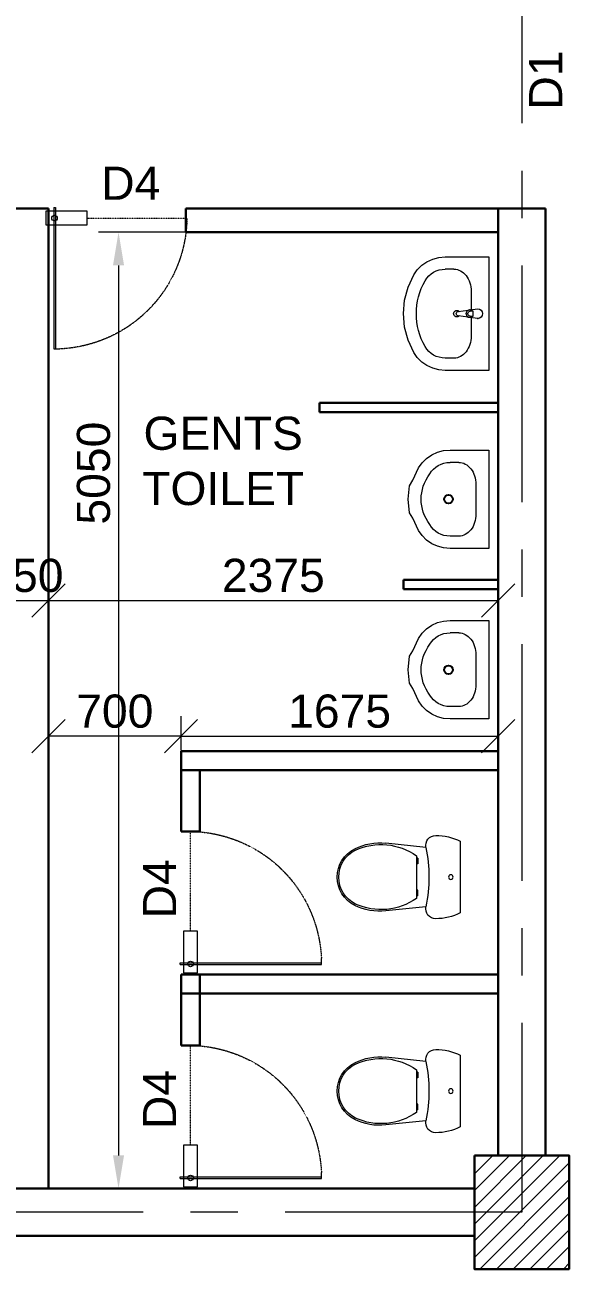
# Model space of a CAD drawing. Header units: millimetres. Extents: x 84042 to 113067, y -120347 to -99823.
# Drawn here: x 102939 to 105814, y -114698 to -108129 of the extents above; entities that cross this region are included whole.
import ezdxf

# ---------------------------------------------------------------- set-up
doc = ezdxf.new("R2010")
doc.units = ezdxf.units.MM
doc.header["$MEASUREMENT"] = 0
doc.linetypes.add('CENTER', pattern=[2, 1.25, -0.25, 0.25, -0.25])
doc.linetypes.add('DASHED2', pattern=[0.375, 0.25, -0.125])
doc.layers.get('0').update_dxf_attribs({"color": 255, "lineweight": 25})
doc.layers.add('ceco.net 360', color=7, linetype='Continuous')
for name, color, linetype, lineweight in [('CEN-1', 1, 'CENTER', 18), ('DIMENSION', 84, 'Continuous', 15), ('DIMLINE', 10, 'Continuous', 18), ('GLASS', 145, 'Continuous', 5), ('MAIN', 3, 'Continuous', 30), ('MAIN-4', 6, 'Continuous', 30), ('SEC', 253, 'Continuous', 15), ('TEXT-1', 7, 'Continuous', 20)]:
    doc.layers.add(name, color=color, linetype=linetype, lineweight=lineweight)
doc.styles.get("Standard").update_dxf_attribs({"font": ''})
doc.styles.get('Standard').set_extended_font_data('Arial')
doc.dimstyles.new('DIM-50', dxfattribs={"dimscale": 50, "dimtxt": 2.5, "dimasz": 2.5, "dimexe": 1.5, "dimexo": 0.05, "dimgap": 0.6, "dimtad": 1, "dimzin": 9, "dimdsep": 46, "dimtxsty": 'Standard', "dimcen": 0, "dimclrd": 32, "dimclre": 32, "dimadec": 0, "dimazin": 0, "dimtp": 0.1, "dimtm": 0.1, "dimtfac": 0.71, "dimtofl": 0, "dimtmove": 1, "dimatfit": 3, "dimfxl": 1, "dimtolj": 1, "dimtzin": 7, "dimlwd": -1, "dimlwe": -1, "dimarcsym": 1})

# ---------------------------------------------------------------- blocks, each defined once
blk = doc.blocks.new('gd1')
at = {"layer": 'GLASS', "color": 4, "linetype": 'DASHED2', "ltscale": 0.001}
blk.add_line((345380.4084118768, -498507.9150204073), (345380.4084118767, -497801.8235239725), dxfattribs=at)
at = {"layer": 'GLASS'}
for p, q in [((345331.4206613121, -498507.9150204073), (345429.3961624416, -498507.9150204074)), ((345331.4206613122, -498801.8415237964), (345331.4206613121, -498507.9150204073)), ((345429.3961624416, -498507.9150204074), (345429.3961624417, -498801.8415237965)), ((345429.3961624417, -498801.8415237965), (345331.4206613122, -498801.8415237964))]:
    blk.add_line(p, q, dxfattribs=at)
at = {"layer": 'GLASS', "color": 4}
for p, q in [((344453.9197823065, -498744.03597813), (344453.9197823065, -498702.2455884953)), ((345453.890037724, -498732.0395947392), (344453.9197823065, -498732.0395947393)), ((345453.890037724, -498744.0359781299), (345453.890037724, -498732.2789179944)), ((345453.890037724, -498744.0359781299), (344453.9197823065, -498744.03597813))]:
    blk.add_line(p, q, dxfattribs=at)
at = {"layer": 'GLASS', "color": 4, "linetype": 'DASHED2'}
blk.add_ellipse((345430.4997621434, -498780.7220796053), major_axis=(-686.975685455629, 717.8082713508105), ratio=0.9692744628404237, start_param=-0.7277969329446504, end_param=0.7426803721513506, dxfattribs=at)
at = {"layer": 'GLASS', "extrusion": (8.381882366006339e-23, -2.793960788668779e-23, -1)}
blk.add_ellipse((345379.8875153704, -498739.6942692859), major_axis=(-13.85582824784797, 13.85582824784797), ratio=1, start_param=6.283185307179586, end_param=12.56637061435917, dxfattribs=at)
blk = doc.blocks.new('_Oblique')
at = {"color": 0, "linetype": 'ByBlock', "lineweight": -2}
blk.add_line((-0.5, -0.5), (0.5, 0.5), dxfattribs=at)
blk = doc.blocks.new('*D357')
at = {"layer": 'Defpoints', "color": 0, "ltscale": 100, "transparency": 16777216}
for p in [(102814.2613018697, -111085.8168806201), (103064.2613018697, -111153.0015357323), (103064.2613018697, -111167.7867493758)]:
    blk.add_point(p, dxfattribs=at)
at = {"layer": 'DIMLINE', "color": 32, "linetype": 'ByBlock', "ltscale": 100, "transparency": 16777216}
for p, q in [((102814.2613018697, -111089.3168806201), (102814.2613018697, -111272.7867493758)), ((103064.2613018697, -111156.5015357323), (103064.2613018697, -111272.7867493758)), ((102814.2613018697, -111167.7867493758), (103064.2613018697, -111167.7867493758))]:
    blk.add_line(p, q, dxfattribs=at)
at = {"layer": 'DIMLINE', "color": 32, "ltscale": 100, "transparency": 16777216, "xscale": 175, "yscale": 175, "zscale": 175, "rotation": 180}
blk.add_blockref('_Oblique', (102814.2613018697, -111167.7867493758), dxfattribs=at)
at = {"layer": 'DIMLINE', "color": 32, "ltscale": 100, "transparency": 16777216, "xscale": 175, "yscale": 175, "zscale": 175}
blk.add_blockref('_Oblique', (103064.2613018697, -111167.7867493758), dxfattribs=at)
at = {"layer": 'DIMLINE', "color": 0, "ltscale": 100, "transparency": 16777216, "insert": (102939.2613018697, -111036.4364765245), "char_height": 175, "attachment_point": 5}
blk.add_mtext('\\A1;250', dxfattribs=at)
blk = doc.blocks.new('*D358')
at = {"layer": 'Defpoints', "color": 0, "ltscale": 100, "transparency": 16777216}
for p in [(103064.2613018697, -111153.0015357323), (105439.2613018697, -111153.0015357323), (105439.2613018697, -111167.7867493758)]:
    blk.add_point(p, dxfattribs=at)
at = {"layer": 'DIMLINE', "color": 32, "linetype": 'ByBlock', "ltscale": 100, "transparency": 16777216}
for p, q in [((103064.2613018697, -111156.5015357323), (103064.2613018697, -111272.7867493758)), ((105439.2613018697, -111156.5015357323), (105439.2613018697, -111272.7867493758)), ((103064.2613018697, -111167.7867493758), (105439.2613018697, -111167.7867493758))]:
    blk.add_line(p, q, dxfattribs=at)
at = {"layer": 'DIMLINE', "color": 32, "ltscale": 100, "transparency": 16777216, "xscale": 175, "yscale": 175, "zscale": 175, "rotation": 180}
blk.add_blockref('_Oblique', (103064.2613018697, -111167.7867493758), dxfattribs=at)
at = {"layer": 'DIMLINE', "color": 32, "ltscale": 100, "transparency": 16777216, "xscale": 175, "yscale": 175, "zscale": 175}
blk.add_blockref('_Oblique', (105439.2613018697, -111167.7867493758), dxfattribs=at)
at = {"layer": 'DIMLINE', "color": 0, "ltscale": 100, "transparency": 16777216, "insert": (104251.7613018697, -111036.3767903035), "char_height": 175, "attachment_point": 5}
blk.add_mtext('\\A1;2375', dxfattribs=at)
blk = doc.blocks.new('*D362')
at = {"layer": 'Defpoints', "color": 0, "ltscale": 100, "transparency": 16777216}
for p in [(103941.3542436458, -109223.3168806201), (103433.9707375348, -114273.3168806201), (104106.9104704851, -114273.3168806201)]:
    blk.add_point(p, dxfattribs=at)
at = {"layer": 'DIMLINE', "color": 32, "linetype": 'ByBlock', "ltscale": 100, "transparency": 16777216}
for p, q in [((103937.8542436458, -109223.3168806201), (103328.9707375348, -109223.3168806201)), ((103433.9707375348, -109398.3168806201), (103433.9707375348, -114098.3168806201)), ((104103.4104704851, -114273.3168806201), (103328.9707375348, -114273.3168806201))]:
    blk.add_line(p, q, dxfattribs=at)
at = {"layer": 'DIMLINE', "color": 32, "ltscale": 100, "transparency": 16777216}
for points in [[(103404.8040708681, -109398.3168806201), (103463.1374042015, -109398.3168806201), (103433.9707375348, -109223.3168806201)], [(103404.8040708681, -114098.3168806201), (103463.1374042015, -114098.3168806201), (103433.9707375348, -114273.3168806201)]]:
    blk.add_solid(points, dxfattribs=at)
at = {"layer": 'DIMLINE', "color": 0, "ltscale": 100, "transparency": 16777216, "insert": (103302.6204646835, -110495.458139049), "char_height": 175, "attachment_point": 5, "rotation": 90}
blk.add_mtext('\\A1;5050', dxfattribs=at)
blk = doc.blocks.new('*D367')
at = {"layer": 'Defpoints', "color": 0, "ltscale": 100, "transparency": 16777216}
for p in [(105439.2613018697, -111884.4643237708), (103764.2613018697, -111963.3168806201), (105439.2613018697, -111963.3168806201, -1.698855053716437e-05)]:
    blk.add_point(p, dxfattribs=at)
at = {"layer": 'DIMLINE', "color": 32, "linetype": 'ByBlock', "ltscale": 100, "transparency": 16777216}
for p, q in [((103764.2613018697, -111959.8168806201), (103764.2613018697, -111779.4643237708)), ((105439.2613018697, -111959.8168806201), (105439.2613018697, -111779.4643237708)), ((103764.2613018697, -111884.4643237708), (105439.2613018697, -111884.4643237708))]:
    blk.add_line(p, q, dxfattribs=at)
at = {"layer": 'DIMLINE', "color": 32, "ltscale": 100, "transparency": 16777216, "xscale": 175, "yscale": 175, "zscale": 175, "rotation": 180}
blk.add_blockref('_Oblique', (103764.2613018697, -111884.4643237708), dxfattribs=at)
at = {"layer": 'DIMLINE', "color": 32, "ltscale": 100, "transparency": 16777216, "xscale": 175, "yscale": 175, "zscale": 175}
blk.add_blockref('_Oblique', (105439.2613018697, -111884.4643237708), dxfattribs=at)
at = {"layer": 'DIMLINE', "color": 0, "ltscale": 100, "transparency": 16777216, "insert": (104601.7613018697, -111753.1140509195), "char_height": 175, "attachment_point": 5}
blk.add_mtext('\\A1;1675', dxfattribs=at)
blk = doc.blocks.new('*D368')
at = {"layer": 'Defpoints', "color": 0, "ltscale": 100, "transparency": 16777216}
for p in [(103064.2613018697, -111884.4643237708), (103064.2613018697, -111922.5772477088), (103764.2613018697, -111963.3168806201)]:
    blk.add_point(p, dxfattribs=at)
at = {"layer": 'DIMLINE', "color": 32, "linetype": 'ByBlock', "ltscale": 100, "transparency": 16777216}
for p, q in [((103064.2613018697, -111919.0772477088), (103064.2613018697, -111779.4643237708)), ((103764.2613018697, -111959.8168806201), (103764.2613018697, -111779.4643237708)), ((103764.2613018697, -111884.4643237708), (103064.2613018697, -111884.4643237708))]:
    blk.add_line(p, q, dxfattribs=at)
at = {"layer": 'DIMLINE', "color": 32, "ltscale": 100, "transparency": 16777216, "xscale": 175, "yscale": 175, "zscale": 175, "rotation": 180}
blk.add_blockref('_Oblique', (103064.2613018697, -111884.4643237708), dxfattribs=at)
at = {"layer": 'DIMLINE', "color": 32, "ltscale": 100, "transparency": 16777216, "xscale": 175, "yscale": 175, "zscale": 175}
blk.add_blockref('_Oblique', (103764.2613018697, -111884.4643237708), dxfattribs=at)
at = {"layer": 'DIMLINE', "color": 0, "ltscale": 100, "transparency": 16777216, "insert": (103414.2613018697, -111753.1140509195), "char_height": 175, "attachment_point": 5}
blk.add_mtext('\\A1;700', dxfattribs=at)

msp = doc.modelspace()

# ---------------------------------------------------------------- hatches: boundary and pattern name
at = {"layer": 'SEC', "ltscale": 100}
h = msp.add_hatch(dxfattribs=at)
h.set_pattern_fill('ANSI31', color=8, scale=500)
h.set_pattern_definition([(45, (38097.50148413767, -95233.5947417774), (-44.19417382415921, 44.19417382415922), [])])
h.paths.add_polyline_path([(105314.2613018697, -114098.3168806201), (105814.2613018697, -114098.3168806201), (105814.2613018697, -114698.3168806201), (105314.2613018697, -114698.3168806201)])

# ---------------------------------------------------------------- linework, layer by layer
at = {"layer": 'ceco.net 360', "linetype": 'Continuous'}
for centre in [(105177.1931200515, -110633.3168806201, -1.698855053716437e-05), (105177.1931200515, -111533.3168806201, -1.698855053716437e-05)]:
    msp.add_circle(centre, 22.790328866864, dxfattribs=at)
at = {"layer": 'CEN-1', "ltscale": 1000}
msp.add_lwpolyline([(85564.2613018697, -101398.3168806201), (105564.2613018697, -101398.3168806201), (105564.2613018697, -114398.3168806201), (85564.2613018697, -114398.3168806201)], close=True, dxfattribs=at)
at = {"layer": 'MAIN', "linetype": 'Continuous', "lineweight": 20}
for p, q in [((105035.8543812209, -109397.8076391374, -1.698855053716437e-05), (105063.2809343803, -109378.8183678815, -1.698855053716437e-05)), ((105063.2809343803, -109378.8183678815, -1.698855053716437e-05), (105093.804106133, -109364.8037613379, -1.698855053716437e-05)), ((105093.804106133, -109364.8037613379, -1.698855053716437e-05), (105126.4483659855, -109356.2117308885, -1.698855053716437e-05)), ((105126.4483659855, -109356.2117308885, -1.698855053716437e-05), (105160.1703927788, -109353.3168806201, -1.698855053716437e-05)), ((105160.1703927788, -109353.3168806201, -1.698855053716437e-05), (105389.2613018697, -109353.3168806201, -1.698855053716437e-05)), ((105389.2613018697, -109353.3168806201, -1.698855053716437e-05), (105389.2613018697, -109953.3168806201, -1.698855053716437e-05)), ((104963.7290754237, -109513.3348269321, -1.698855053716437e-05), (104993.6703927788, -109448.1429675766, -1.698855053716437e-05)), ((104993.6703927788, -109448.1429675766, -1.698855053716437e-05), (105012.4010082113, -109421.1646718221, -1.698855053716437e-05)), ((105012.4010082113, -109421.1646718221, -1.698855053716437e-05), (105035.8543812209, -109397.8076391374, -1.698855053716437e-05)), ((105205.988574597, -109418.5342719244, -1.698855053716437e-05), (105160.1703927788, -109418.5342719244, -1.698855053716437e-05)), ((104945.4303124744, -109582.3554029712, -1.698855053716437e-05), (104963.7290754237, -109513.3348269321, -1.698855053716437e-05)), ((104939.2746022244, -109653.3168806201, -1.698855053716437e-05), (104945.4303124744, -109582.3554029712, -1.698855053716437e-05)), ((105296.9431200515, -109534.4907936636, -1.698855053716437e-05), (105296.9431200515, -109631.6539633821, -1.698855053716437e-05)), ((105227.5431200515, -109642.2168806201, -1.698855053716437e-05), (105280.4768580901, -109635.5871126409, -1.698855053716437e-05)), ((105289.9903097732, -109632.3168806201, -1.698855053716437e-05), (105331.9431200515, -109628.3168806201, -1.698855053716437e-05)), ((105307.0327111839, -109639.7168806201, -1.698855053716437e-05), (105292.1621141134, -109639.7168806201, -1.698855053716437e-05)), ((105307.0327111839, -109666.9168806201, -1.698855053716437e-05), (105307.0327111839, -109639.7168806201, -1.698855053716437e-05)), ((104945.4303124744, -109724.278358269, -1.698855053716437e-05), (104939.2746022244, -109653.3168806201, -1.698855053716437e-05)), ((105280.4768580901, -109671.0466485993, -1.698855053716437e-05), (105227.5431200515, -109664.4168806201, -1.698855053716437e-05)), ((105331.9431200515, -109678.3168806201, -1.698855053716437e-05), (105289.9903097732, -109674.3168806201, -1.698855053716437e-05)), ((105292.1621141134, -109666.9168806201, -1.698855053716437e-05), (105307.0327111839, -109666.9168806201, -1.698855053716437e-05)), ((105296.9431200515, -109674.979797858, -1.698855053716437e-05), (105296.9431200515, -109772.1429675766, -1.698855053716437e-05)), ((104963.7290754237, -109793.298934308, -1.698855053716437e-05), (104945.4303124744, -109724.278358269, -1.698855053716437e-05)), ((104993.6703927788, -109858.4907936636, -1.698855053716437e-05), (104963.7290754237, -109793.298934308, -1.698855053716437e-05)), ((105012.4010082113, -109885.469089418, -1.698855053716437e-05), (104993.6703927788, -109858.4907936636, -1.698855053716437e-05)), ((105035.8543812209, -109908.8261221027, -1.698855053716437e-05), (105012.4010082113, -109885.469089418, -1.698855053716437e-05)), ((105063.2809343803, -109927.8153933586, -1.698855053716437e-05), (105035.8543812209, -109908.8261221027, -1.698855053716437e-05)), ((105205.988574597, -109888.0994893157, -1.698855053716437e-05), (105160.1703927788, -109888.0994893157, -1.698855053716437e-05)), ((105093.804106133, -109941.8299999022, -1.698855053716437e-05), (105063.2809343803, -109927.8153933586, -1.698855053716437e-05)), ((105126.4483659855, -109950.4220303517, -1.698855053716437e-05), (105093.804106133, -109941.8299999022, -1.698855053716437e-05)), ((105160.1703927788, -109953.3168806201, -1.698855053716437e-05), (105126.4483659855, -109950.4220303517, -1.698855053716437e-05)), ((105389.2613018697, -109953.3168806201, -1.698855053716437e-05), (105160.1703927788, -109953.3168806201, -1.698855053716437e-05)), ((105037.4010082113, -110441.1646718221, -1.698855053716437e-05), (105060.8543812209, -110417.8076391375, -1.698855053716437e-05)), ((105060.8543812209, -110417.8076391375, -1.698855053716437e-05), (105088.2809343803, -110398.8183678815, -1.698855053716437e-05)), ((105088.2809343803, -110398.8183678815, -1.698855053716437e-05), (105118.804106133, -110384.8037613379, -1.698855053716437e-05)), ((105118.804106133, -110384.8037613379, -1.698855053716437e-05), (105151.4483659855, -110376.2117308885, -1.698855053716437e-05)), ((105151.4483659855, -110376.2117308885, -1.698855053716437e-05), (105185.1703927788, -110373.3168806201, -1.698855053716437e-05)), ((105185.1703927788, -110373.3168806201, -1.698855053716437e-05), (105389.2613018697, -110373.3168806201, -1.698855053716437e-05)), ((105389.2613018697, -110373.3168806201, -1.698855053716437e-05), (105389.2613018697, -110893.3168806201, -1.698855053716437e-05)), ((104988.7290754237, -110533.3348269321, -1.698855053716437e-05), (105018.6703927788, -110468.1429675766, -1.698855053716437e-05)), ((105018.6703927788, -110468.1429675766, -1.698855053716437e-05), (105037.4010082113, -110441.1646718221, -1.698855053716437e-05)), ((105230.988574597, -110438.5342719244, -1.698855053716437e-05), (105185.1703927788, -110438.5342719244, -1.698855053716437e-05)), ((104964.2746022244, -110633.3168806201, -1.698855053716437e-05), (104970.4303124744, -110562.3554029712, -1.698855053716437e-05)), ((104970.4303124744, -110562.3554029712, -1.698855053716437e-05), (104988.7290754237, -110533.3348269321, -1.698855053716437e-05)), ((105321.9431200515, -110554.4907936635, -1.698855053716437e-05), (105321.9431200515, -110712.1429675766, -1.698855053716437e-05)), ((104970.4303124744, -110704.278358269, -1.698855053716437e-05), (104964.2746022244, -110633.3168806201, -1.698855053716437e-05)), ((104988.7290754237, -110733.298934308, -1.698855053716437e-05), (104970.4303124744, -110704.278358269, -1.698855053716437e-05)), ((105018.6703927788, -110798.4907936635, -1.698855053716437e-05), (104988.7290754237, -110733.298934308, -1.698855053716437e-05)), ((105037.4010082113, -110825.469089418, -1.698855053716437e-05), (105018.6703927788, -110798.4907936635, -1.698855053716437e-05)), ((105060.8543812209, -110848.8261221027, -1.698855053716437e-05), (105037.4010082113, -110825.469089418, -1.698855053716437e-05)), ((105230.988574597, -110828.0994893157, -1.698855053716437e-05), (105185.1703927788, -110828.0994893157, -1.698855053716437e-05)), ((105088.2809343803, -110867.8153933586, -1.698855053716437e-05), (105060.8543812209, -110848.8261221027, -1.698855053716437e-05)), ((105118.804106133, -110881.8299999022, -1.698855053716437e-05), (105088.2809343803, -110867.8153933586, -1.698855053716437e-05)), ((105151.4483659855, -110890.4220303517, -1.698855053716437e-05), (105118.804106133, -110881.8299999022, -1.698855053716437e-05)), ((105185.1703927788, -110893.3168806201, -1.698855053716437e-05), (105151.4483659855, -110890.4220303517, -1.698855053716437e-05)), ((105389.2613018697, -110893.3168806201, -1.698855053716437e-05), (105185.1703927788, -110893.3168806201, -1.698855053716437e-05)), ((105088.2809343803, -111298.8183678815, -1.698855053716437e-05), (105118.804106133, -111284.8037613379, -1.698855053716437e-05)), ((105118.804106133, -111284.8037613379, -1.698855053716437e-05), (105151.4483659855, -111276.2117308885, -1.698855053716437e-05)), ((105151.4483659855, -111276.2117308885, -1.698855053716437e-05), (105185.1703927788, -111273.3168806201, -1.698855053716437e-05)), ((105185.1703927788, -111273.3168806201, -1.698855053716437e-05), (105389.2613018697, -111273.3168806201, -1.698855053716437e-05)), ((105389.2613018697, -111273.3168806201, -1.698855053716437e-05), (105389.2613018697, -111793.3168806201, -1.698855053716437e-05)), ((105018.6703927788, -111368.1429675766, -1.698855053716437e-05), (105037.4010082113, -111341.1646718221, -1.698855053716437e-05)), ((105037.4010082113, -111341.1646718221, -1.698855053716437e-05), (105060.8543812209, -111317.8076391375, -1.698855053716437e-05)), ((105060.8543812209, -111317.8076391375, -1.698855053716437e-05), (105088.2809343803, -111298.8183678815, -1.698855053716437e-05)), ((105230.988574597, -111338.5342719244, -1.698855053716437e-05), (105185.1703927788, -111338.5342719244, -1.698855053716437e-05)), ((104988.7290754237, -111433.3348269321, -1.698855053716437e-05), (105018.6703927788, -111368.1429675766, -1.698855053716437e-05)), ((104964.2746022244, -111533.3168806201, -1.698855053716437e-05), (104970.4303124744, -111462.3554029712, -1.698855053716437e-05)), ((104970.4303124744, -111462.3554029712, -1.698855053716437e-05), (104988.7290754237, -111433.3348269321, -1.698855053716437e-05)), ((105321.9431200515, -111454.4907936635, -1.698855053716437e-05), (105321.9431200515, -111612.1429675766, -1.698855053716437e-05)), ((104970.4303124744, -111604.278358269, -1.698855053716437e-05), (104964.2746022244, -111533.3168806201, -1.698855053716437e-05)), ((104988.7290754237, -111633.298934308, -1.698855053716437e-05), (104970.4303124744, -111604.278358269, -1.698855053716437e-05)), ((105018.6703927788, -111698.4907936635, -1.698855053716437e-05), (104988.7290754237, -111633.298934308, -1.698855053716437e-05)), ((105037.4010082113, -111725.469089418, -1.698855053716437e-05), (105018.6703927788, -111698.4907936635, -1.698855053716437e-05)), ((105060.8543812209, -111748.8261221027, -1.698855053716437e-05), (105037.4010082113, -111725.469089418, -1.698855053716437e-05)), ((105088.2809343803, -111767.8153933586, -1.698855053716437e-05), (105060.8543812209, -111748.8261221027, -1.698855053716437e-05)), ((105230.988574597, -111728.0994893157, -1.698855053716437e-05), (105185.1703927788, -111728.0994893157, -1.698855053716437e-05)), ((105118.804106133, -111781.8299999022, -1.698855053716437e-05), (105088.2809343803, -111767.8153933586, -1.698855053716437e-05)), ((105151.4483659855, -111790.4220303517, -1.698855053716437e-05), (105118.804106133, -111781.8299999022, -1.698855053716437e-05)), ((105185.1703927788, -111793.3168806201, -1.698855053716437e-05), (105151.4483659855, -111790.4220303517, -1.698855053716437e-05)), ((105389.2613018697, -111793.3168806201, -1.698855053716437e-05), (105185.1703927788, -111793.3168806201, -1.698855053716437e-05)), ((105057.8660453718, -112472.0415415968), (104846.2380460557, -112449.2813863672)), ((105239.2613018697, -112439.4021219994), (105239.2613018697, -112817.2316392408)), ((105008.5173483813, -112515.8033174017), (105008.5173483813, -112740.832466827)), ((105057.8660453718, -112784.5922196434), (104846.2380460557, -112807.3523748729)), ((105057.8660453718, -113602.0415415968), (104846.2380460557, -113579.2813863672)), ((105239.2613018697, -113569.4021219994), (105239.2613018697, -113947.2316392408)), ((105008.5173483813, -113645.8033174017), (105008.5173483813, -113870.832466827)), ((105057.8660453718, -113914.5922196434), (104846.2380460557, -113937.3523748729))]:
    msp.add_line(p, q, dxfattribs=at)
at = {"layer": 'MAIN', "ltscale": 1000}
for p, q in [((104939.2613018697, -111108.3168806201, -1.698855053716437e-05), (104939.2613018697, -111058.3168806201, -1.698855053716437e-05)), ((105439.2613018697, -111058.3168806201, -1.698855053716437e-05), (104939.2613018697, -111058.3168806201, -1.698855053716437e-05)), ((105439.2613018697, -111108.3168806201, -1.698855053716437e-05), (104939.2613018697, -111108.3168806201, -1.698855053716437e-05))]:
    msp.add_line(p, q, dxfattribs=at)
at = {"layer": 'MAIN', "lineweight": 20}
for p, q in [((105015.0912659715, -112529.2115827301), (105008.5173483813, -112529.2115827301)), ((105015.0912659715, -112529.2115827301), (105015.0912659715, -112559.1105451047)), ((105015.0912659715, -112559.1105451047), (105008.5173483813, -112559.1105451047)), ((105015.0912659715, -112697.525239124), (105008.5173483813, -112697.525239124)), ((105015.0912659715, -112727.4242014986), (105008.5173483813, -112727.4242014986)), ((105015.0912659715, -112727.4242014986), (105015.0912659715, -112697.525239124)), ((105015.0912659715, -113659.2115827301), (105008.5173483813, -113659.2115827301)), ((105015.0912659715, -113689.1105451047), (105008.5173483813, -113689.1105451047)), ((105015.0912659715, -113659.2115827301), (105015.0912659715, -113689.1105451047)), ((105015.0912659715, -113827.525239124), (105008.5173483813, -113827.525239124)), ((105015.0912659715, -113857.4242014986), (105015.0912659715, -113827.525239124)), ((105015.0912659715, -113857.4242014986), (105008.5173483813, -113857.4242014986))]:
    msp.add_line(p, q, dxfattribs=at)
at = {"layer": 'MAIN', "ltscale": 100}
msp.add_lwpolyline([(105314.2613018697, -114098.3168806201), (105814.2613018697, -114098.3168806201), (105814.2613018697, -114698.3168806201), (105314.2613018697, -114698.3168806201)], close=True, dxfattribs=at)
at = {"layer": 'MAIN', "linetype": 'Continuous', "lineweight": 20, "extrusion": (0, 0, -1)}
for centre, major_axis, ratio, start_param, end_param in [((105160.1703927788, -109534.464706707, -1.698855053716437e-05), (121.1999999999999, -1.526084711015721e-12), 0.9565217391304394, 3.638567482425092, 4.712388980384678), ((105205.988574597, -109534.6212284461, -1.698855053716437e-05), (6.353935285926659e-13, 116.0659090909084), 0.7836456558773433, -6.439293542825908e-15, 1.570796326794892), ((105389.2613018697, -109653.3168806201, -1.698855053716437e-05), (381.818181818181, -3.589030628515137e-12), 0.9565217391304413, 2.64461781258429, 3.638567494584806), ((105221.7613018697, -109653.3168806201, -1.698855053716437e-05), (12.37436867076502, -12.37436867076501), 0.99999999999993, 6.25135120064791, 11.02740839409588), ((105228.9333567381, -109653.3168806201, -1.698855053716437e-05), (7.910207267979193, -7.910207267979193), 0.9999999999999272, 0.9099959058643128, 3.802393074529462), ((105291.8902282088, -109653.3168806201, -1.698855053716437e-05), (14.90989084570624, 14.90989084570624), 1, 2.928156782368127, 4.925824851606356), ((105291.8902282089, -109653.3168806201, -1.698855053716437e-05), (14.90989084576291, -14.90989084576291), 0.9999999999997574, 3.355028524807582, 3.836764151057557), ((105331.9431200515, -109653.3168806201, -1.698855053716437e-05), (17.67766952966432, 17.67766952966431), 0.9999999999999285, 5.497787143782102, 8.639379797371895), ((105291.8902282089, -109653.3168806201, -1.698855053716437e-05), (14.90989084571557, 14.90989084571557), 0.9999999999996878, 2.446421156113441, 2.928156782361853), ((105205.988574597, -109772.012532794, -1.698855053716437e-05), (5.900954654928673e-13, -116.0659090909085), 0.7836456558773433, -1.570796326794892, 6.661338147750939e-15), ((105160.1703927788, -109772.1690545331, -1.698855053716437e-05), (121.1999999999999, 1.491054744276901e-12), 0.9565217391304394, 1.570796326794909, 2.644617824754494), ((105414.2613018697, -110633.3168806195, -1.698855053716437e-05), (381.8181818181802, 2.411959047242231e-09), 0.736788472562112, 2.644617812588963, 3.638567494589472), ((105185.1703927788, -110554.464706707, -1.698855053716437e-05), (121.1999999999999, -1.526084711015719e-12), 0.9565217391304394, 3.638567482425092, 4.712388980384678), ((105230.988574597, -110554.6212284462, -1.698855053716437e-05), (6.353935285926659e-13, 116.0659090909084), 0.7836456558773433, -6.439293542825908e-15, 1.570796326794892), ((105230.988574597, -110712.012532794, -1.698855053716437e-05), (5.900954654928675e-13, -116.0659090909085), 0.7836456558773433, -1.570796326794892, 6.661338147750939e-15), ((105185.1703927788, -110712.1690545331, -1.698855053716437e-05), (121.1999999999999, 1.491054744276902e-12), 0.9565217391304394, 1.570796326794909, 2.644617824754494), ((105185.1703927788, -111454.464706707, -1.698855053716437e-05), (121.1999999999999, -1.526084711015719e-12), 0.9565217391304394, 3.638567482425092, 4.712388980384678), ((105230.988574597, -111454.6212284462, -1.698855053716437e-05), (6.353935285926659e-13, 116.0659090909084), 0.7836456558773433, -6.439293542825908e-15, 1.570796326794892), ((105414.2613018697, -111533.3168806195, -1.698855053716437e-05), (381.8181818181802, 2.411959047242231e-09), 0.736788472562112, 2.644617812588963, 3.638567494589472), ((105230.988574597, -111612.012532794, -1.698855053716437e-05), (5.900954654928675e-13, -116.0659090909085), 0.7836456558773433, -1.570796326794892, 6.661338147750939e-15), ((105185.1703927788, -111612.1690545331, -1.698855053716437e-05), (121.1999999999999, 1.491054744276902e-12), 0.9565217391304394, 1.570796326794909, 2.644617824754494), ((105109.7549662379, -112461.4621244413), (8.739249251762053e-11, -53.14524385441568), 0.9963002114165448, 1.370401499966398, 3.141557120605635), ((105109.7554557827, -112695.6373535889), (1.370175655934866e-09, 287.3204729787576), 0.9963002114164333, -8.282644161194952e-06, 0.4694663084153352), ((104814.4031523258, -112747.4578565253), (1.236375582758208e-09, 299.8816473324159), 0.9963002114165264, -0.4603499668875455, 0.1067550736283975), ((104820.951321643, -112784.2371029757), (1.276797348188552e-10, 327.8711456260231), 0.9963002114164814, -0.4284700497118679, 0.6116227476029845), ((104291.4651366875, -112628.3168472054), (1.446299425141394e-10, 784.9604303392096), 0.9963002114164986, 1.370369609372414, 1.771222451148058), ((104291.4554213713, -112628.3158666993), (1.66935621766767e-10, -784.9701817345411), 0.9963002114164686, 4.511967658229642, 4.912813855650217), ((104755.5374228079, -112628.3172561006), (4.372059095395876e-11, 166.8935919452861), 0.9963002114165121, 3.601916012402133, 5.822858562511121), ((104755.5479886899, -112628.3215258791), (2.314927662994077e-10, 158.8577603238589), 0.9963002114165209, 3.601990218596975, 5.822808068495254), ((104814.4031523258, -112509.1779277034), (1.227050977171386e-09, -299.8816473324158), 0.9963002114165255, -0.1067550736284304, 0.4603499668875126), ((104820.951321643, -112472.398681253), (1.337196660147306e-10, -327.8711456260231), 0.9963002114164814, -0.6116227476029674, 0.4284700497118843), ((105109.7549662379, -112795.1716367988), (8.753452722960205e-11, 53.14524385441568), 0.9963002114165446, 3.141628186573947, 4.912783807213184), ((105109.7554557827, -112560.9964076512), (1.348035453182566e-09, -287.3204729787614), 0.9963002114164282, -0.4694663084154096, 8.282644082147073e-06), ((104814.4031523258, -113877.4578565252), (1.236375582758208e-09, 299.8816473324159), 0.9963002114165264, -0.4603499668875455, 0.1067550736283975), ((104820.951321643, -113914.2371029757), (1.276797348188552e-10, 327.8711456260231), 0.9963002114164814, -0.4284700497118679, 0.6116227476029845), ((105109.7549662379, -113591.4621244413), (8.739249251762053e-11, -53.14524385441568), 0.9963002114165448, 1.370401499966398, 3.141557120605635), ((105109.7554557827, -113825.6373535889), (1.370175655934866e-09, 287.3204729787576), 0.9963002114164333, -8.282644161194952e-06, 0.4694663084153352), ((104755.5374228079, -113758.3172561006), (4.372059095395876e-11, 166.8935919452861), 0.9963002114165121, 3.601916012402133, 5.822858562511121), ((104755.5479886899, -113758.3215258791), (2.314927662994077e-10, 158.8577603238589), 0.9963002114165209, 3.601990218596975, 5.822808068495254), ((104291.4651366875, -113758.3168472055), (1.446299425141394e-10, 784.9604303392096), 0.9963002114164986, 1.370369609372414, 1.771222451148058), ((104291.4554213713, -113758.3158666993), (1.66935621766767e-10, -784.9701817345411), 0.9963002114164686, 4.511967658229642, 4.912813855650217), ((104814.4031523258, -113639.1779277034), (1.227050977171386e-09, -299.8816473324158), 0.9963002114165255, -0.1067550736284304, 0.4603499668875126), ((104820.951321643, -113602.398681253), (1.337196660147306e-10, -327.8711456260231), 0.9963002114164814, -0.6116227476029674, 0.4284700497118843), ((105109.7549662379, -113925.1716367988), (8.753452722960205e-11, 53.14524385441568), 0.9963002114165446, 3.141628186573947, 4.912783807213184), ((105109.7554557827, -113690.9964076512), (1.348035453182566e-09, -287.3204729787614), 0.9963002114164282, -0.4694663084154096, 8.282644082147073e-06)]:
    msp.add_ellipse(centre, major_axis=major_axis, ratio=ratio, start_param=start_param, end_param=end_param, dxfattribs=at)
at = {"layer": 'MAIN', "linetype": 'Continuous', "lineweight": 20, "extrusion": (0, 0, -0.9999999999999998)}
msp.add_ellipse((105292.1621141134, -109653.3168806201, -1.698855053716437e-05), major_axis=(9.616652224137095, 9.616652224137095), ratio=0.9999999999999766, start_param=2.356194490192333, end_param=5.497787143782126, dxfattribs=at)
at = {"layer": 'MAIN', "linetype": 'Continuous', "lineweight": 20, "extrusion": (0, 0, -1)}
for centre in [(105189.5248801443, -112628.3168806201), (105189.5248801443, -113758.3168806201)]:
    msp.add_ellipse(centre, major_axis=(5.437565344232893e-11, 12.18654812461682), ratio=0.9963002114164557, dxfattribs=at)
at = {"layer": 'MAIN', "linetype": 'Continuous', "lineweight": 20}
for p in [(105227.5431200516, -109642.2168806201, -1.698855053716437e-05), (105289.990309773, -109632.31688062, -1.698855053716437e-05), (105280.4768580903, -109671.0466485993, -1.698855053716437e-05), (105331.9431200515, -109678.3168806201, -1.698855053716437e-05)]:
    msp.add_point(p, dxfattribs=at)
at = {"layer": 'MAIN-4', "ltscale": 1000}
for p, q in [((102814.2613018697, -109098.3168806201), (103064.2613018697, -109098.3168806201)), ((103064.2613018697, -114273.3168806201), (103064.2613018697, -109098.3168806201)), ((103789.7137103495, -109098.3168806201), (105439.2613018697, -109098.3168806201)), ((103789.7137103495, -109098.3168806201), (103789.7137103495, -109223.3168806201)), ((105689.2613018697, -109098.3168806201), (105439.2613018697, -109098.3168806201)), ((103789.7137103495, -109223.3168806201), (105439.2613018697, -109223.3168806201)), ((104495.646131448, -110123.3168806201), (105439.2613018697, -110123.3168806201, -1.698855053716437e-05)), ((104495.646131448, -110173.3168806201), (104495.646131448, -110123.3168806201)), ((104495.646131448, -110173.3168806201), (105439.2613018697, -110173.3168806201, -1.698855053716437e-05)), ((103764.2613018697, -111963.3168806201), (105439.2613018697, -111963.3168806201, -1.698855053716437e-05)), ((103764.2613018697, -112063.3168806201), (103764.2613018697, -111963.3168806201)), ((103764.2613018697, -112063.3168806201), (105439.2613018697, -112063.3168806201, -1.698855053716437e-05)), ((103764.2613018697, -112386.9321769765, 0.000336506161025649), (103864.2613018697, -112386.9321769765)), ((103764.2613018697, -113143.3162784842, -2.461684012799459e-05), (105439.2613018697, -113143.325912658)), ((103764.2613018697, -113243.3162784842, -2.461684012799459e-05), (105439.2613018697, -113243.325912658)), ((103764.2612871937, -113516.9320510422, 0.0003592627156300988), (103864.2612871937, -113516.9320510422, 2.275655460444978e-05))]:
    msp.add_line(p, q, dxfattribs=at)
for points in [[(105439.2613018697, -114098.3168806201), (105439.2613018697, -109098.3168806201)], [(105689.2613018697, -114098.3168806201), (105689.2613018697, -109098.3168806201)], [(103764.2612986024, -112386.9321769765), (103764.2613018697, -112063.3168806201)], [(103864.2612986024, -112386.9321769765), (103864.2613018697, -112063.3168806201)], [(103764.2612871937, -113516.9320510422), (103764.2612909658, -113143.3162784841)], [(103864.2612871937, -113516.9320510422), (103864.2612909658, -113143.31688062)], [(102814.2613018697, -114273.3168806201), (105314.2613018697, -114273.3168806201)], [(102814.2613018697, -114523.3168806201), (105314.2613018697, -114523.3168806201)]]:
    msp.add_lwpolyline(points, dxfattribs=at)

# ---------------------------------------------------------------- block references
at = {"layer": 'DIMENSION', "color": 0, "linetype": 'Continuous', "lineweight": 0, "extrusion": (-2.301519659952233e-07, 5.258868677017716e-07, 0.9999999999998352), "xscale": -0.7463713902288643, "yscale": 0.7463713902288616, "zscale": 0.746371390228859, "rotation": 270.0000075149937}
msp.add_blockref('gd1', (475340.719024542, -366930.3147003765, -0.081114412383713), dxfattribs=at)
at = {"layer": 'DIMENSION', "color": 0, "linetype": 'Continuous', "lineweight": 0, "extrusion": (-5.258868677017716e-07, -2.301519659952233e-07, 0.9999999999998352), "xscale": -0.7463713902288639, "yscale": 0.7463713902288612, "zscale": 0.746371390228859, "rotation": 7.514986792855893e-06}
for p in [(361596.2680558248, 259158.1407160802, -0.02856022984468623), (361596.2680558246, 258028.1408420145, -0.02827740164687656)]:
    msp.add_blockref('gd1', p, dxfattribs=at)

# ---------------------------------------------------------------- texts
at = {"layer": 'TEXT-1', "char_height": 175, "width": 481.130627557981, "attachment_point": 1, "rotation": 90}
for s, insert in [('\\pxqc;D1', (105602.7743719192, -108660.4263136313)), ('\\pxqc;D4', (103563.1978750884, -112930.6272330965)), ('\\pxqc;D4', (103563.1978750884, -114043.3375983054))]:
    msp.add_mtext(s, dxfattribs=dict(at, insert=insert))
at = {"layer": 'TEXT-1', "char_height": 175, "width": 259.856070941337, "attachment_point": 3}
for s, insert in [('\\pxqc;D4', (103628.594830854, -108877.0100605007)), ('\\pxqc;GENTS TOILET', (104116.7246765543, -110197.1724340755))]:
    msp.add_mtext(s, dxfattribs=dict(at, insert=insert))

# ---------------------------------------------------------------- dimensions: what is measured, and where the dimension line sits
at = {"layer": 'DIMLINE', "ltscale": 100}
dim = msp.add_linear_dim(base=(103433.9707375348, -114273.3168806201), p1=(103941.3542436458, -109223.3168806201), p2=(104106.9104704851, -114273.3168806201), angle=90, dimstyle='DIM-50', override={"dimscale": 70}, dxfattribs=at)
dim.commit()
dim.dimension.update_dxf_attribs({"geometry": '*D362', "text_midpoint": (103433.9707375348, -110495.458139049), "dimtype": 160})
dim = msp.add_linear_dim(base=(103064.2613018697, -111167.7867493758), p1=(102814.2613018697, -111085.8168806201), p2=(103064.2613018697, -111153.0015357323), dimstyle='DIM-50', override={"dimscale": 70, "dimblk1": 'Oblique', "dimblk2": 'Oblique', "dimsah": 1, "dimtofl": 1, "dimtmove": 0}, dxfattribs=at)
dim.commit()
dim.dimension.update_dxf_attribs({"geometry": '*D357', "text_midpoint": (102939.2613018697, -111167.7867493758), "dimtype": 160})
for base, p1, p2, picture, middle in [((105439.2613018697, -111167.7867493758), (103064.2613018697, -111153.0015357323), (105439.2613018697, -111153.0015357323), '*D358', (104251.7613018697, -111036.3767903035)), ((103064.2613018697, -111884.4643237708), (103764.2613018697, -111963.3168806201), (103064.2613018697, -111922.5772477088), '*D368', (103414.2613018697, -111753.1140509195)), ((105439.2613018697, -111884.4643237708), (103764.2613018697, -111963.3168806201), (105439.2613018697, -111963.3168806201, -1.698855053716437e-05), '*D367', (104601.7613018697, -111753.1140509195))]:
    dim = msp.add_linear_dim(base=base, p1=p1, p2=p2, dimstyle='DIM-50', override={"dimscale": 70, "dimblk1": 'Oblique', "dimblk2": 'Oblique', "dimsah": 1, "dimtofl": 1}, dxfattribs=at)
    dim.commit()
    dim.dimension.update_dxf_attribs({"geometry": picture, "text_midpoint": middle})

doc.saveas('drawing.dxf')
